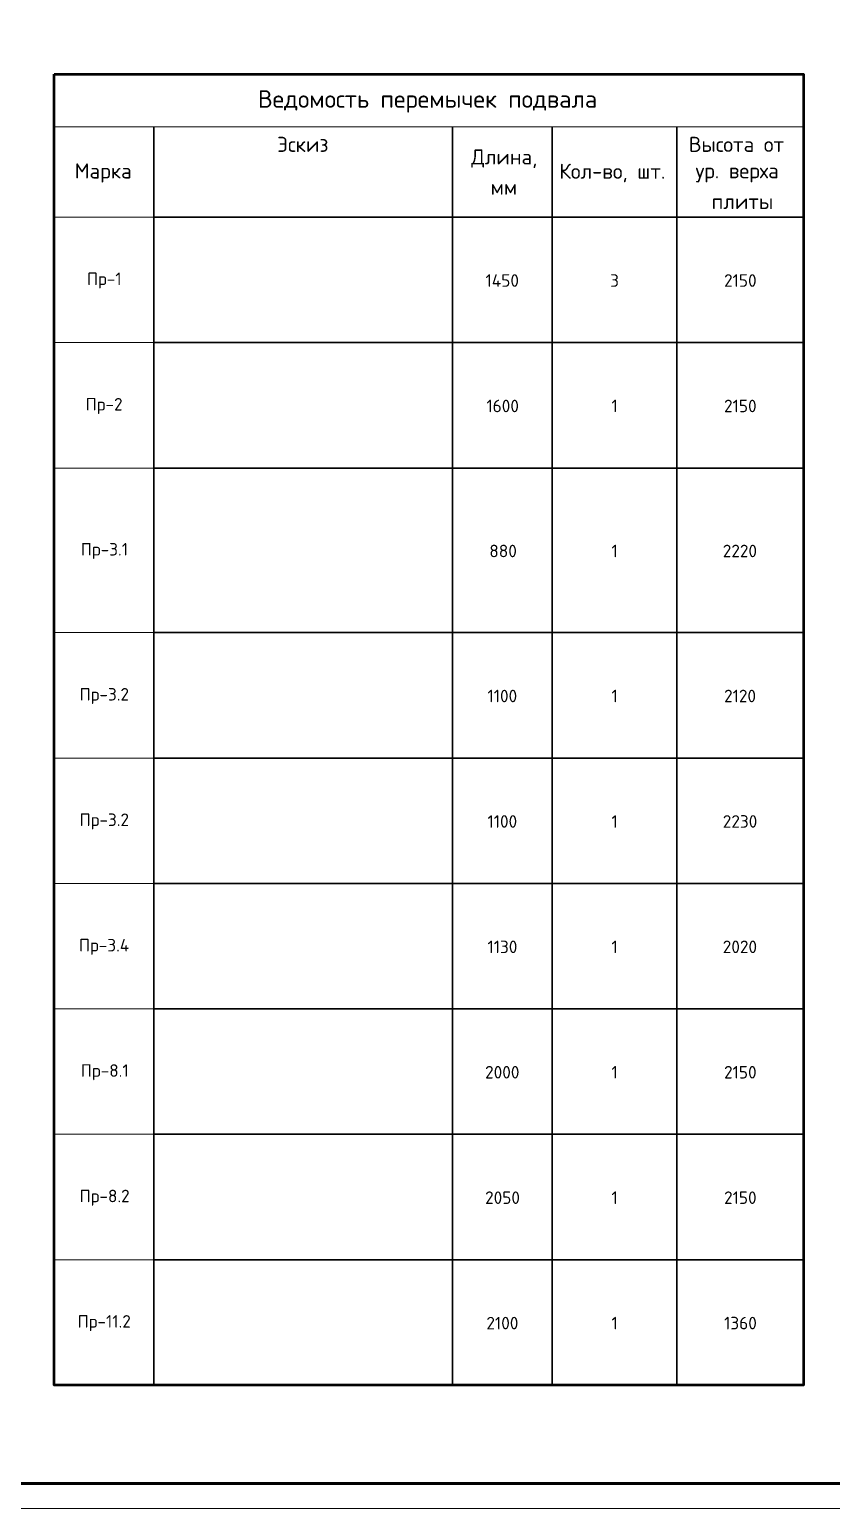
# Model space of a CAD drawing. Header units: millimetres. Extents: x -84737 to 172119, y -43083 to 59399.
# Drawn here: x -58151 to -42058, y -43083 to -13387 of the extents above; entities that cross this region are included whole.
import ezdxf

# ---------------------------------------------------------------- set-up
doc = ezdxf.new("R2010")
doc.units = ezdxf.units.MM
doc.layers.add('PDF _Геометрия', color=7, linetype='Continuous')
doc.layers.add('PDF _Текст', color=7, linetype='Continuous')
doc.styles.add('PDF ISOCPEUR', font='isocpeur.ttf')

msp = doc.modelspace()

# ---------------------------------------------------------------- linework, layer by layer
at = {"layer": 'PDF _Геометрия', "lineweight": 20}
msp.add_lwpolyline([(-649, 16309), (-649, -43083), (-84737, -43083), (-84737, 16309)], close=True, dxfattribs=at)
at = {"layer": 'PDF _Геометрия', "lineweight": 60}
msp.add_lwpolyline([(-1148, 15809), (-1148, -42583), (-82744, -42583), (-82744, 15809)], close=True, dxfattribs=at)
at = {"layer": 'PDF _Геометрия', "lineweight": 50}
msp.add_lwpolyline([(-57657, -14280), (-42619, -14280), (-42619, -15338), (-42619, -40607), (-57657, -40607), (-57657, -15338)], close=True, dxfattribs=at)
at = {"layer": 'PDF _Геометрия', "lineweight": 20}
for points in [[(-57657, -15338), (-42619, -15338)], [(-55660, -17154), (-57657, -17154)], [(-55660, -19672), (-57657, -19672)], [(-55660, -22191), (-57657, -22191)], [(-55660, -25496), (-57657, -25496)], [(-55660, -28015), (-57657, -28015)], [(-55660, -30533), (-57657, -30533)], [(-55660, -33051), (-57657, -33051)], [(-55660, -35570), (-57657, -35570)], [(-55660, -38088), (-57657, -38088)]]:
    msp.add_lwpolyline(points, dxfattribs=at)
at = {"layer": 'PDF _Геометрия', "lineweight": 30}
for points in [[(-55660, -15338), (-55660, -16003), (-55660, -17154)], [(-49662, -15338), (-49662, -16003), (-49662, -17154), (-49662, -19672), (-49662, -22191), (-49662, -25496), (-49662, -28015), (-49662, -30533), (-49662, -33051), (-49662, -35570), (-49662, -38088), (-49662, -40607)], [(-47660, -15338), (-47660, -16003), (-47660, -17154), (-47660, -19672), (-47660, -22191), (-47660, -25496), (-47660, -28015), (-47660, -30533), (-47660, -33051), (-47660, -35570), (-47660, -38088), (-47660, -40607)], [(-45159, -15338), (-45159, -16003), (-45159, -17154), (-45159, -19672), (-45159, -22191), (-45159, -25496), (-45159, -28015), (-45159, -30533), (-45159, -33051), (-45159, -35570), (-45159, -38088), (-45159, -40607)], [(-42619, -17154), (-45159, -17154), (-47660, -17154), (-49662, -17154), (-55660, -17154), (-55660, -19672)], [(-42619, -19672), (-45159, -19672), (-47660, -19672), (-49662, -19672), (-55660, -19672), (-55660, -22191)], [(-42619, -22191), (-45159, -22191), (-47660, -22191), (-49662, -22191), (-55660, -22191), (-55660, -25496)], [(-42619, -25496), (-45159, -25496), (-47660, -25496), (-49662, -25496), (-55660, -25496), (-55660, -28015)], [(-42619, -28015), (-45159, -28015), (-47660, -28015), (-49662, -28015), (-55660, -28015), (-55660, -30533)], [(-42619, -30533), (-45159, -30533), (-47660, -30533), (-49662, -30533), (-55660, -30533), (-55660, -33051)], [(-42619, -33051), (-45159, -33051), (-47660, -33051), (-49662, -33051), (-55660, -33051), (-55660, -35570)], [(-42619, -35570), (-45159, -35570), (-47660, -35570), (-49662, -35570), (-55660, -35570), (-55660, -38088)], [(-42619, -38088), (-45159, -38088), (-47660, -38088), (-49662, -38088), (-55660, -38088), (-55660, -40607)]]:
    msp.add_lwpolyline(points, dxfattribs=at)

# ---------------------------------------------------------------- texts
at = {"layer": 'PDF _Текст', "attachment_point": 4, "style": 'PDF ISOCPEUR'}
for s, insert, char_height in [('Ведомость перемычек подвала', (-53568, -14829), 351.98), ('Эскиз', (-53182, -15692), 303), ('Высота от', (-44920, -15692), 303), ('Длина,', (-49288, -15980), 303), ('Марка', (-57246, -16267), 303), ('Кол-во, шт.', (-47519, -16267), 302.97), ('ур. верха', (-44785, -16263), 303), ('мм', (-48899, -16551), 303), ('плиты', (-44463, -16839), 303), ('Пр-1', (-57000, -18426), 251.7), ('1450', (-49000, -18426), 251.7), ('3', (-46499, -18426), 252), ('2150', (-44213, -18426), 251.7), ('Пр-2', (-57026, -20945), 251.7), ('1600', (-48983, -20945), 251.7), ('1', (-46473, -20945), 252), ('2150', (-44213, -20945), 251.7), ('Пр-3.1', (-57123, -23857), 251.7), ('880', (-48924, -23857), 251.7), ('1', (-46473, -23857), 252), ('2220', (-44239, -23857), 251.7), ('Пр-3.2', (-57148, -26769), 251.7), ('1100', (-48962, -26769), 251.7), ('1', (-46473, -26769), 252), ('2120', (-44213, -26769), 251.7), ('Пр-3.2', (-57148, -29288), 251.7), ('1100', (-48962, -29288), 251.7), ('1', (-46473, -29288), 252), ('2230', (-44239, -29288), 251.7), ('Пр-3.4', (-57161, -31806), 251.7), ('1130', (-48962, -31806), 251.7), ('1', (-46473, -31806), 252), ('2020', (-44239, -31806), 251.7), ('Пр-8.1', (-57123, -34324), 251.7), ('2000', (-49009, -34324), 251.7), ('1', (-46473, -34324), 252), ('2150', (-44213, -34324), 251.7), ('Пр-8.2', (-57148, -36843), 251.7), ('2050', (-49009, -36843), 251.7), ('1', (-46473, -36843), 252), ('2150', (-44213, -36843), 251.7), ('Пр-11.2', (-57187, -39361), 251.7), ('2100', (-48983, -39361), 251.7), ('1', (-46473, -39361), 252), ('1360', (-44213, -39361), 251.7)]:
    msp.add_mtext(s, dxfattribs=dict(at, insert=insert, char_height=char_height))

doc.saveas('drawing.dxf')
